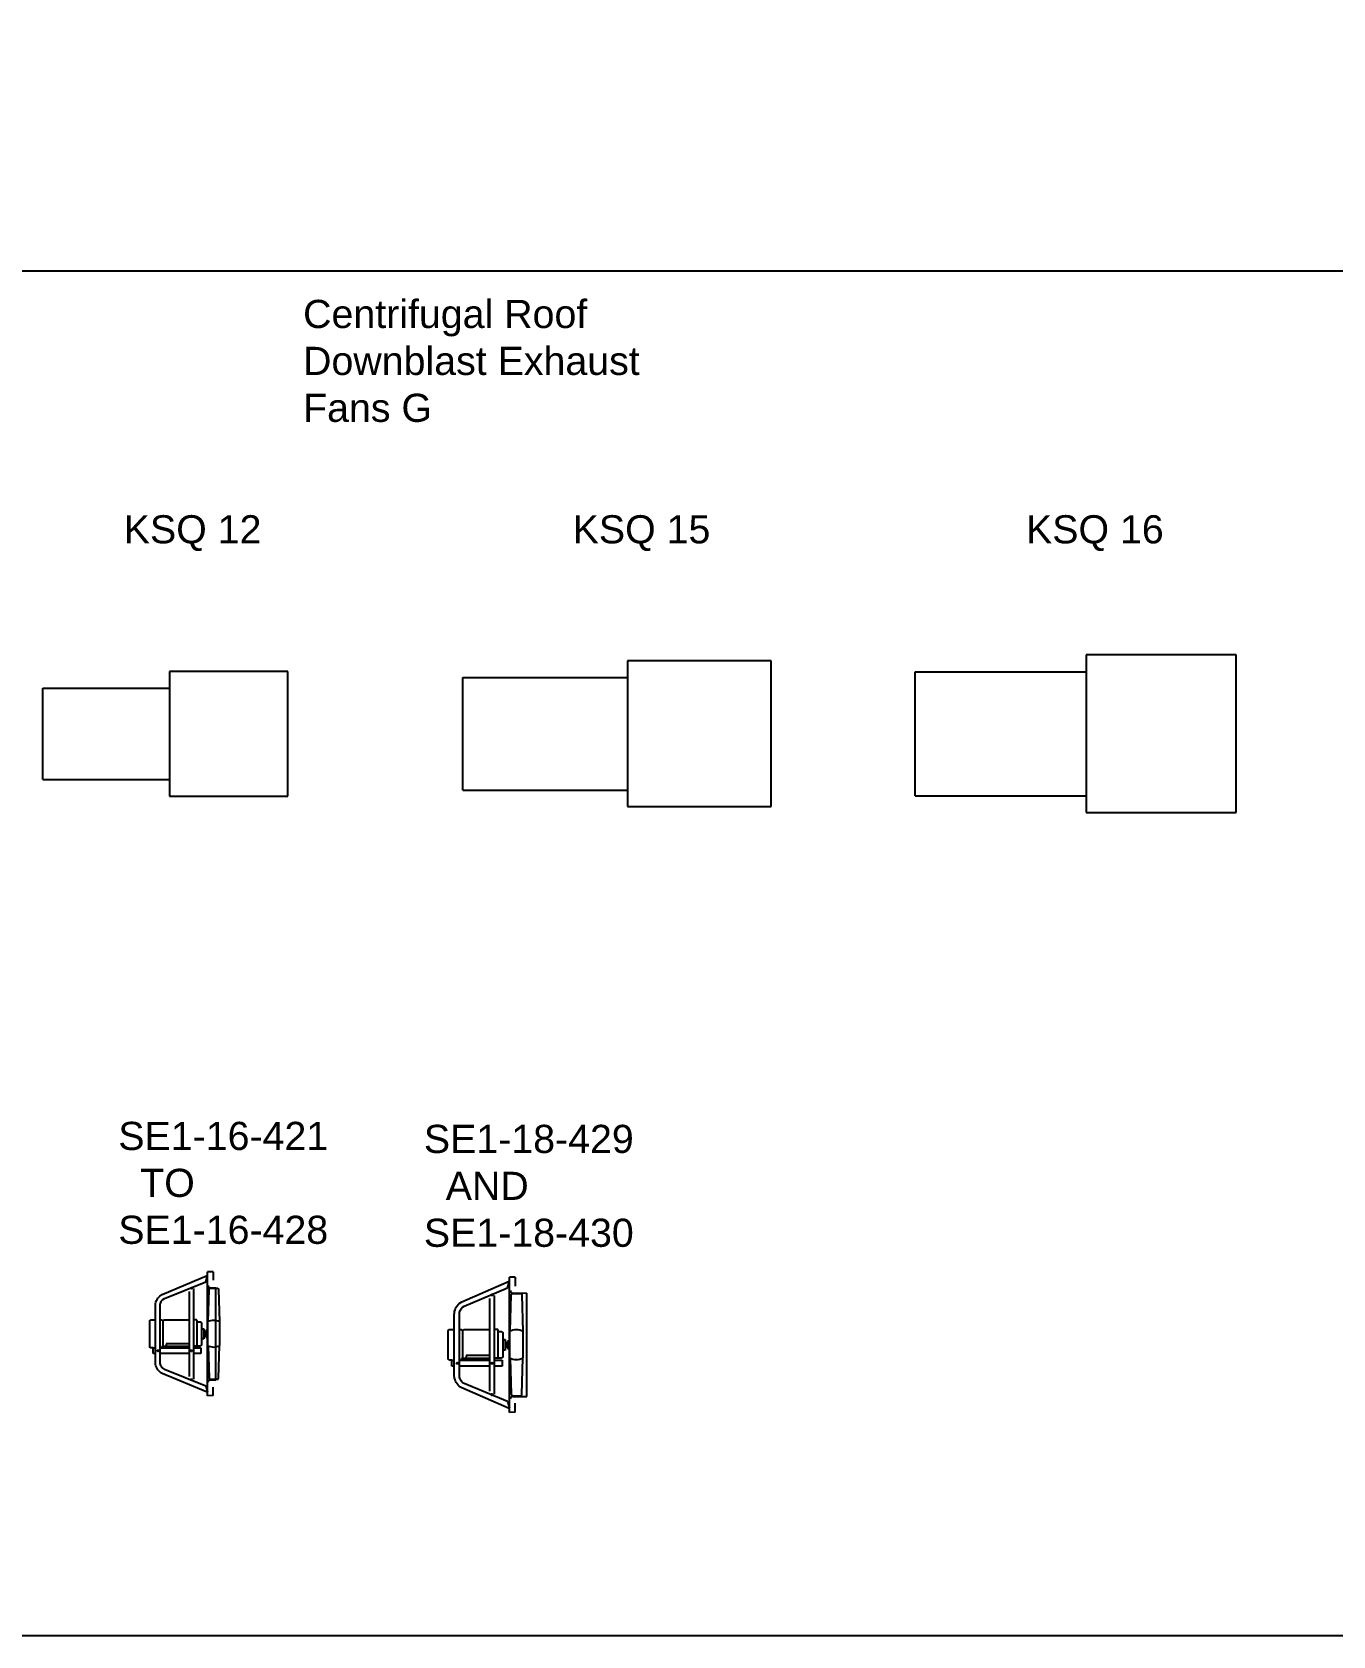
# Model space of a CAD drawing. Header units: inches. Extents: x 2025 to 34930, y -6955 to 4650.
# Drawn here: x 33537.1 to 33768.1, y 2163.5 to 2448.3 of the extents above; entities that cross this region are included whole.
import ezdxf

# ---------------------------------------------------------------- set-up
doc = ezdxf.new("R2010")
doc.units = ezdxf.units.IN
doc.header["$MEASUREMENT"] = 0
doc.styles.add('style1', font='arial.ttf', dxfattribs={"height": 5})

# ---------------------------------------------------------------- blocks, each defined once
blk = doc.blocks.new('SE1-16-421')
for p, q in [((5641.22, -316.66), (5649.25, -313.32)), ((5648.99, -314.42), (5649.27, -313.36)), ((5649.27, -313.36), (5649.25, -313.32)), ((5650.27, -312.64), (5649.27, -312.68)), ((5649.27, -334.68), (5649.27, -312.68)), ((5650.27, -312.64), (5650.27, -314.14)), ((5641.64, -317.38), (5648.99, -314.42)), ((5646.04, -316.12), (5646.04, -331.24)), ((5646.87, -331.71), (5646.87, -315.64)), ((5649.38, -321.51), (5649.58, -315.77)), ((5649.58, -315.74), (5649.59, -315.71)), ((5649.58, -315.77), (5649.58, -315.74)), ((5649.58, -315.77), (5649.58, -315.77)), ((5649.59, -315.71), (5649.6, -315.68)), ((5649.6, -315.68), (5649.62, -315.65)), ((5649.62, -315.65), (5649.64, -315.63)), ((5649.64, -315.63), (5649.67, -315.61)), ((5649.67, -315.61), (5649.7, -315.59)), ((5649.7, -315.59), (5649.73, -315.58)), ((5649.73, -315.58), (5649.79, -315.57)), ((5649.78, -315.46), (5650.77, -315.49)), ((5649.79, -315.57), (5651.04, -315.57)), ((5650.77, -331.87), (5650.77, -315.49)), ((5651.04, -315.57), (5651.04, -315.57)), ((5651.04, -315.57), (5651.07, -315.57)), ((5651.07, -315.57), (5651.1, -315.58)), ((5651.1, -315.58), (5651.13, -315.59)), ((5651.13, -315.59), (5651.16, -315.61)), ((5651.16, -315.61), (5651.19, -315.63)), ((5651.19, -315.63), (5651.21, -315.65)), ((5651.21, -315.65), (5651.23, -315.68)), ((5651.23, -315.68), (5651.24, -315.71)), ((5651.24, -315.71), (5651.25, -315.77)), ((5651.25, -315.77), (5651.42, -321.55)), ((5640.03, -318.74), (5640.04, -318.5)), ((5640.03, -328.62), (5640.03, -318.74)), ((5640.03, -318.74), (5640.03, -318.74)), ((5640.04, -318.5), (5640.08, -318.25)), ((5640.08, -318.25), (5640.14, -318.01)), ((5640.14, -318.01), (5640.23, -317.77)), ((5640.23, -317.77), (5640.35, -317.54)), ((5640.35, -317.54), (5640.49, -317.32)), ((5640.49, -317.32), (5640.65, -317.13)), ((5640.65, -317.13), (5640.83, -316.95)), ((5640.83, -316.95), (5641.22, -316.66)), ((5640.86, -318.58), (5640.89, -318.42)), ((5640.86, -318.74), (5640.86, -318.58)), ((5640.86, -328.62), (5640.86, -318.74)), ((5640.86, -318.74), (5640.86, -318.74)), ((5640.89, -318.42), (5640.93, -318.26)), ((5640.93, -318.26), (5640.99, -318.1)), ((5640.99, -318.1), (5641.07, -317.95)), ((5641.07, -317.95), (5641.16, -317.81)), ((5641.16, -317.81), (5641.26, -317.68)), ((5641.26, -317.68), (5641.38, -317.57)), ((5641.38, -317.57), (5641.64, -317.38)), ((5639.02, -321.4), (5639.03, -321.36)), ((5639.02, -321.43), (5639.02, -321.4)), ((5639.02, -325.93), (5639.02, -321.43)), ((5639.02, -321.43), (5639.02, -321.43)), ((5639.03, -321.36), (5639.05, -321.32)), ((5639.05, -321.32), (5639.07, -321.29)), ((5639.07, -321.29), (5639.09, -321.26)), ((5639.09, -321.26), (5639.12, -321.23)), ((5639.12, -321.23), (5639.16, -321.21)), ((5639.16, -321.21), (5639.19, -321.2)), ((5639.19, -321.2), (5639.27, -321.19)), ((5639.27, -321.19), (5640.03, -321.19)), ((5640.86, -321.19), (5641.12, -321.19)), ((5641.12, -321.19), (5641.12, -321.19)), ((5641.12, -321.19), (5641.15, -321.19)), ((5641.15, -321.19), (5641.19, -321.2)), ((5641.19, -321.2), (5641.22, -321.21)), ((5641.22, -321.21), (5641.26, -321.23)), ((5641.26, -321.23), (5641.29, -321.26)), ((5641.29, -321.26), (5641.31, -321.29)), ((5641.31, -321.29), (5641.33, -321.32)), ((5641.33, -321.32), (5641.35, -321.36)), ((5641.35, -321.36), (5641.36, -321.43)), ((5641.36, -321.35), (5641.37, -321.33)), ((5641.36, -321.38), (5641.36, -321.35)), ((5641.36, -321.43), (5641.36, -325.9)), ((5641.37, -321.33), (5641.39, -321.3)), ((5641.39, -321.3), (5641.41, -321.27)), ((5641.41, -321.27), (5641.44, -321.25)), ((5641.44, -321.25), (5641.47, -321.23)), ((5641.47, -321.23), (5641.51, -321.22)), ((5641.51, -321.22), (5641.55, -321.21)), ((5641.55, -321.21), (5641.63, -321.2)), ((5641.63, -321.2), (5646.04, -321.2)), ((5647.31, -321.2), (5646.87, -321.2)), ((5647.35, -321.2), (5647.31, -321.2)), ((5647.37, -321.21), (5647.35, -321.2)), ((5647.38, -321.22), (5647.37, -321.21)), ((5647.4, -321.23), (5647.38, -321.22)), ((5647.41, -321.25), (5647.4, -321.23)), ((5647.42, -321.27), (5647.41, -321.25)), ((5647.43, -321.28), (5647.42, -321.27)), ((5647.43, -321.3), (5647.43, -321.28)), ((5647.43, -321.32), (5647.43, -321.3)), ((5647.43, -325.83), (5647.43, -321.32)), ((5647.43, -321.32), (5647.43, -321.32)), ((5647.43, -321.53), (5647.97, -321.53)), ((5647.97, -321.53), (5647.97, -321.53)), ((5647.97, -321.53), (5648.01, -321.53)), ((5648.01, -321.53), (5648.04, -321.54)), ((5648.04, -321.54), (5648.08, -321.55)), ((5648.08, -321.55), (5648.11, -321.57)), ((5648.11, -321.57), (5648.14, -321.6)), ((5648.14, -321.6), (5648.17, -321.63)), ((5648.17, -321.63), (5648.19, -321.67)), ((5648.19, -321.67), (5648.21, -321.7)), ((5648.21, -321.7), (5648.22, -321.77)), ((5648.22, -321.77), (5648.22, -325.59)), ((5649.27, -321.57), (5649.27, -325.74)), ((5649.38, -321.51), (5649.38, -321.51)), ((5651.46, -325.74), (5651.46, -321.57)), ((5648.22, -322.8), (5648.61, -322.8)), ((5648.61, -324.56), (5648.22, -324.56)), ((5648.61, -322.8), (5648.61, -324.56)), ((5648.68, -323.35), (5648.61, -323.35)), ((5648.61, -324.01), (5648.68, -324.01)), ((5648.68, -324.01), (5648.68, -323.35)), ((5648.98, -323.36), (5648.68, -323.36)), ((5648.68, -324), (5648.98, -324)), ((5649, -323.09), (5648.98, -323.12)), ((5648.98, -323.12), (5648.98, -324.24)), ((5648.98, -324.24), (5649, -324.27)), ((5649.27, -323.09), (5649, -323.09)), ((5649, -324.27), (5649.27, -324.27)), ((5639.03, -326), (5639.02, -325.93)), ((5639.05, -326.03), (5639.03, -326)), ((5639.07, -326.07), (5639.05, -326.03)), ((5639.09, -326.1), (5639.07, -326.07)), ((5639.12, -326.13), (5639.09, -326.1)), ((5639.16, -326.15), (5639.12, -326.13)), ((5639.19, -326.16), (5639.16, -326.15)), ((5639.23, -326.17), (5639.19, -326.16)), ((5639.26, -326.17), (5639.23, -326.17)), ((5639.63, -326.17), (5639.26, -326.17)), ((5639.26, -326.17), (5639.26, -326.17)), ((5639.63, -327.15), (5639.63, -326.17)), ((5639.63, -326.17), (5640.03, -326.17)), ((5640.03, -327.15), (5639.63, -327.15)), ((5640.86, -326.17), (5646.04, -326.17)), ((5640.86, -326.17), (5641.17, -326.17)), ((5646.04, -327.15), (5640.86, -327.15)), ((5646.04, -325.9), (5641.17, -325.9)), ((5641.17, -325.9), (5641.17, -326.17)), ((5641.36, -325.83), (5641.95, -325.83)), ((5646.04, -325.44), (5641.95, -325.44)), ((5641.95, -325.44), (5641.95, -326.17)), ((5646.87, -325.82), (5647.43, -325.82)), ((5646.87, -326.17), (5648.12, -326.17)), ((5648.12, -327.15), (5646.87, -327.15)), ((5647.97, -325.83), (5647.43, -325.83)), ((5648.04, -325.82), (5647.97, -325.83)), ((5648.08, -325.81), (5648.04, -325.82)), ((5648.11, -325.79), (5648.08, -325.81)), ((5648.14, -325.76), (5648.11, -325.79)), ((5648.12, -326.17), (5648.12, -327.15)), ((5648.17, -325.73), (5648.14, -325.76)), ((5648.19, -325.69), (5648.17, -325.73)), ((5648.21, -325.66), (5648.19, -325.69)), ((5648.22, -325.59), (5648.21, -325.62)), ((5648.21, -325.62), (5648.21, -325.66)), ((5648.22, -325.59), (5648.22, -325.59)), ((5649.38, -325.79), (5649.58, -331.53)), ((5651.25, -331.53), (5651.42, -325.76)), ((5640.08, -329.11), (5640.03, -328.62)), ((5640.14, -329.36), (5640.08, -329.11)), ((5640.23, -329.59), (5640.14, -329.36)), ((5640.35, -329.82), (5640.23, -329.59)), ((5640.49, -330.04), (5640.35, -329.82)), ((5640.65, -330.24), (5640.49, -330.04)), ((5640.83, -330.41), (5640.65, -330.24)), ((5641.02, -330.57), (5640.83, -330.41)), ((5640.89, -328.94), (5640.86, -328.62)), ((5640.93, -329.1), (5640.89, -328.94)), ((5640.99, -329.26), (5640.93, -329.1)), ((5641.07, -329.41), (5640.99, -329.26)), ((5641.16, -329.55), (5641.07, -329.41)), ((5641.26, -329.68), (5641.16, -329.55)), ((5641.38, -329.79), (5641.26, -329.68)), ((5641.51, -329.9), (5641.38, -329.79)), ((5641.64, -329.98), (5641.51, -329.9)), ((5648.99, -332.94), (5641.64, -329.98)), ((5641.64, -329.98), (5641.64, -329.98)), ((5641.22, -330.7), (5641.02, -330.57)), ((5649.25, -334.04), (5641.22, -330.7)), ((5641.22, -330.7), (5641.22, -330.7)), ((5648.99, -332.94), (5649.27, -334)), ((5649.58, -331.53), (5649.58, -331.53)), ((5649.58, -331.53), (5649.58, -331.56)), ((5649.58, -331.56), (5649.59, -331.59)), ((5649.59, -331.59), (5649.6, -331.62)), ((5649.6, -331.62), (5649.62, -331.65)), ((5649.62, -331.65), (5649.64, -331.68)), ((5649.64, -331.68), (5649.67, -331.7)), ((5649.67, -331.7), (5649.7, -331.72)), ((5649.7, -331.72), (5649.73, -331.73)), ((5649.73, -331.73), (5649.79, -331.74)), ((5649.78, -331.84), (5650.77, -331.87)), ((5649.79, -331.74), (5651.04, -331.74)), ((5650.27, -334.64), (5650.27, -333.16)), ((5651.04, -331.74), (5651.04, -331.74)), ((5651.04, -331.74), (5651.07, -331.74)), ((5651.07, -331.74), (5651.1, -331.73)), ((5651.1, -331.73), (5651.13, -331.72)), ((5651.13, -331.72), (5651.16, -331.7)), ((5651.16, -331.7), (5651.19, -331.68)), ((5651.19, -331.68), (5651.21, -331.65)), ((5651.21, -331.65), (5651.23, -331.62)), ((5651.23, -331.62), (5651.24, -331.59)), ((5651.24, -331.59), (5651.25, -331.53)), ((5649.27, -334), (5649.25, -334.04)), ((5650.27, -334.64), (5649.27, -334.68))]:
    blk.add_line(p, q)
for centre, radius in [((5646.43, -315.56), 0.11), ((5649.12, -323.68), 0.0611), ((5640.49, -326.67), 0.11), ((5646.43, -326.67), 0.11), ((5646.43, -331.8), 0.11)]:
    blk.add_circle(centre, radius)
for centre, radius, start, end in [((5649.78, -315.08), 0.38, 180, 270), ((5650.37, -323.65), 2.36, 62.3161, 117.6839), ((5650.37, -323.65), 2.36, 242.3161, 297.6839), ((5649.78, -332.22), 0.38, 90, 180)]:
    blk.add_arc(centre, radius, start, end)
blk = doc.blocks.new('SE1-18-429')
for p, q in [((5694.43, -317.96), (5702.87, -314.31)), ((5694.88, -318.74), (5702.59, -315.52)), ((5702.59, -315.52), (5702.9, -314.36)), ((5702.9, -314.36), (5702.87, -314.31)), ((5703.9, -313.58), (5702.9, -313.61)), ((5702.9, -337.61), (5702.9, -313.61)), ((5703.9, -313.58), (5703.9, -315.2)), ((5693.34, -319.17), (5693.47, -318.92)), ((5693.47, -318.92), (5693.62, -318.68)), ((5693.62, -318.68), (5693.8, -318.47)), ((5693.8, -318.47), (5693.99, -318.27)), ((5693.99, -318.27), (5694.43, -317.96)), ((5694.47, -319.07), (5694.6, -318.95)), ((5694.6, -318.95), (5694.88, -318.74)), ((5699.38, -317.37), (5699.38, -333.86)), ((5700.28, -334.38), (5700.28, -316.85)), ((5703.02, -323.19), (5703.24, -316.74)), ((5703.24, -316.74), (5703.25, -316.71)), ((5703.24, -316.74), (5703.24, -316.74)), ((5703.25, -316.71), (5703.26, -316.67)), ((5703.26, -316.67), (5703.27, -316.64)), ((5703.27, -316.64), (5703.29, -316.61)), ((5703.29, -316.61), (5703.32, -316.58)), ((5703.32, -316.58), (5703.35, -316.56)), ((5703.35, -316.56), (5703.38, -316.54)), ((5703.38, -316.54), (5703.41, -316.52)), ((5703.41, -316.52), (5703.48, -316.51)), ((5703.47, -316.4), (5706.02, -316.43)), ((5703.48, -316.51), (5704.88, -316.51)), ((5704.88, -316.51), (5704.88, -316.51)), ((5704.88, -316.51), (5704.92, -316.52)), ((5704.92, -316.52), (5704.95, -316.52)), ((5704.95, -316.52), (5704.98, -316.54)), ((5704.98, -316.54), (5705.02, -316.56)), ((5705.02, -316.56), (5705.05, -316.58)), ((5705.05, -316.58), (5705.07, -316.61)), ((5705.07, -316.61), (5705.09, -316.64)), ((5705.09, -316.64), (5705.11, -316.68)), ((5705.11, -316.68), (5705.12, -316.74)), ((5705.12, -316.74), (5705.31, -323.22)), ((5706.02, -334.81), (5706.02, -316.43)), ((5693.12, -320.22), (5693.13, -319.96)), ((5693.12, -331.01), (5693.12, -320.22)), ((5693.12, -320.22), (5693.12, -320.22)), ((5693.13, -319.96), (5693.17, -319.69)), ((5693.17, -319.69), (5693.24, -319.43)), ((5693.24, -319.43), (5693.34, -319.17)), ((5694.03, -320.05), (5694.06, -319.88)), ((5694.03, -320.22), (5694.03, -320.05)), ((5694.03, -331.01), (5694.03, -320.22)), ((5694.03, -320.22), (5694.03, -320.22)), ((5694.06, -319.88), (5694.11, -319.7)), ((5694.11, -319.7), (5694.17, -319.53)), ((5694.17, -319.53), (5694.25, -319.37)), ((5694.25, -319.37), (5694.35, -319.22)), ((5694.35, -319.22), (5694.47, -319.07)), ((5692.02, -323.16), (5692.03, -323.12)), ((5692.02, -328.07), (5692.02, -323.16)), ((5692.02, -323.16), (5692.02, -323.16)), ((5692.03, -323.09), (5692.05, -323.05)), ((5692.03, -323.12), (5692.03, -323.09)), ((5692.05, -323.05), (5692.07, -323.01)), ((5692.07, -323.01), (5692.1, -322.98)), ((5692.1, -322.98), (5692.13, -322.95)), ((5692.13, -322.95), (5692.17, -322.92)), ((5692.17, -322.92), (5692.21, -322.91)), ((5692.21, -322.91), (5692.29, -322.9)), ((5692.29, -322.9), (5693.12, -322.9)), ((5694.03, -322.9), (5694.31, -322.9)), ((5694.31, -322.9), (5694.31, -322.9)), ((5694.31, -322.9), (5694.35, -322.9)), ((5694.35, -322.9), (5694.39, -322.91)), ((5694.39, -322.91), (5694.43, -322.92)), ((5694.43, -322.92), (5694.46, -322.95)), ((5694.46, -322.95), (5694.5, -322.98)), ((5694.5, -322.98), (5694.52, -323.01)), ((5694.52, -323.01), (5694.55, -323.05)), ((5694.55, -323.05), (5694.56, -323.09)), ((5694.56, -323.09), (5694.57, -323.16)), ((5694.57, -323.11), (5694.58, -323.08)), ((5694.57, -323.16), (5694.57, -328.04)), ((5694.58, -323.08), (5694.59, -323.05)), ((5694.59, -323.05), (5694.6, -323.02)), ((5694.6, -323.02), (5694.63, -322.99)), ((5694.63, -322.99), (5694.66, -322.97)), ((5694.66, -322.97), (5694.7, -322.95)), ((5694.7, -322.95), (5694.74, -322.93)), ((5694.74, -322.93), (5694.78, -322.92)), ((5694.78, -322.92), (5694.87, -322.91)), ((5694.87, -322.91), (5699.38, -322.91)), ((5700.76, -322.91), (5700.28, -322.91)), ((5700.8, -322.91), (5700.76, -322.91)), ((5700.82, -322.92), (5700.8, -322.91)), ((5700.84, -322.93), (5700.82, -322.92)), ((5700.85, -322.95), (5700.84, -322.93)), ((5700.87, -322.96), (5700.85, -322.95)), ((5700.88, -322.98), (5700.87, -322.96)), ((5700.89, -323), (5700.88, -322.98)), ((5700.89, -323.02), (5700.89, -323)), ((5700.89, -323.04), (5700.89, -323.02)), ((5700.89, -327.96), (5700.89, -323.04)), ((5700.89, -323.04), (5700.89, -323.04)), ((5700.89, -323.27), (5701.48, -323.27)), ((5701.48, -323.27), (5701.48, -323.27)), ((5701.48, -323.27), (5701.52, -323.27)), ((5701.52, -323.27), (5701.56, -323.28)), ((5701.56, -323.28), (5701.6, -323.3)), ((5701.6, -323.3), (5701.64, -323.32)), ((5701.64, -323.32), (5701.67, -323.35)), ((5701.67, -323.35), (5701.7, -323.38)), ((5701.7, -323.38), (5701.72, -323.42)), ((5701.72, -323.42), (5701.74, -323.46)), ((5701.74, -323.46), (5701.75, -323.54)), ((5701.75, -323.54), (5701.75, -327.69)), ((5701.75, -324.66), (5702.17, -324.66)), ((5702.17, -324.66), (5702.17, -326.58)), ((5702.9, -323.24), (5702.9, -327.93)), ((5703.02, -323.19), (5703.02, -323.19)), ((5705.35, -327.93), (5705.35, -323.24)), ((5699.38, -327.54), (5695.22, -327.54)), ((5695.22, -327.54), (5695.22, -328.34)), ((5702.17, -326.58), (5701.75, -326.58)), ((5702.25, -325.26), (5702.17, -325.26)), ((5702.17, -325.98), (5702.25, -325.98)), ((5702.25, -325.98), (5702.25, -325.26)), ((5702.58, -325.27), (5702.25, -325.27)), ((5702.25, -325.96), (5702.58, -325.96)), ((5702.6, -324.98), (5702.58, -325)), ((5702.58, -325), (5702.58, -326.23)), ((5702.58, -326.23), (5702.6, -326.26)), ((5702.9, -324.98), (5702.6, -324.98)), ((5702.6, -326.26), (5702.9, -326.26)), ((5692.03, -328.14), (5692.02, -328.07)), ((5692.05, -328.18), (5692.03, -328.14)), ((5692.07, -328.22), (5692.05, -328.18)), ((5692.1, -328.25), (5692.07, -328.22)), ((5692.13, -328.28), (5692.1, -328.25)), ((5692.17, -328.31), (5692.13, -328.28)), ((5692.21, -328.32), (5692.17, -328.31)), ((5692.25, -328.33), (5692.21, -328.32)), ((5692.29, -328.33), (5692.25, -328.33)), ((5692.69, -328.34), (5692.29, -328.33)), ((5692.29, -328.33), (5692.29, -328.33)), ((5692.69, -329.4), (5692.69, -328.34)), ((5692.69, -328.34), (5693.12, -328.34)), ((5693.12, -329.4), (5692.69, -329.4)), ((5694.03, -328.34), (5699.38, -328.33)), ((5694.03, -328.34), (5694.37, -328.34)), ((5699.38, -329.4), (5694.03, -329.4)), ((5699.38, -328.03), (5694.37, -328.04)), ((5694.37, -328.04), (5694.37, -328.34)), ((5694.57, -327.96), (5695.22, -327.96)), ((5700.28, -327.95), (5700.89, -327.95)), ((5700.28, -328.33), (5701.64, -328.33)), ((5701.64, -329.4), (5700.28, -329.4)), ((5701.48, -327.96), (5700.89, -327.96)), ((5701.56, -327.95), (5701.48, -327.96)), ((5701.6, -327.93), (5701.56, -327.95)), ((5701.64, -327.91), (5701.6, -327.93)), ((5701.67, -327.88), (5701.64, -327.91)), ((5701.64, -328.33), (5701.64, -329.4)), ((5701.7, -327.85), (5701.67, -327.88)), ((5701.72, -327.81), (5701.7, -327.85)), ((5701.74, -327.77), (5701.72, -327.81)), ((5701.75, -327.69), (5701.74, -327.73)), ((5701.74, -327.73), (5701.74, -327.77)), ((5701.75, -327.69), (5701.75, -327.69)), ((5703.02, -327.99), (5703.24, -334.43)), ((5705.12, -334.43), (5705.31, -327.95)), ((5693.17, -331.54), (5693.12, -331.01)), ((5693.24, -331.81), (5693.17, -331.54)), ((5693.34, -332.07), (5693.24, -331.81)), ((5693.47, -332.32), (5693.34, -332.07)), ((5693.62, -332.55), (5693.47, -332.32)), ((5693.8, -332.77), (5693.62, -332.55)), ((5693.99, -332.96), (5693.8, -332.77)), ((5694.2, -333.13), (5693.99, -332.96)), ((5694.06, -331.36), (5694.03, -331.01)), ((5694.11, -331.53), (5694.06, -331.36)), ((5694.17, -331.7), (5694.11, -331.53)), ((5694.25, -331.86), (5694.17, -331.7)), ((5694.43, -333.28), (5694.2, -333.13)), ((5694.35, -332.02), (5694.25, -331.86)), ((5694.47, -332.16), (5694.35, -332.02)), ((5702.87, -336.92), (5694.43, -333.28)), ((5694.43, -333.28), (5694.43, -333.28)), ((5694.6, -332.29), (5694.47, -332.16)), ((5694.73, -332.4), (5694.6, -332.29)), ((5694.88, -332.49), (5694.73, -332.4)), ((5702.59, -335.71), (5694.88, -332.49)), ((5694.88, -332.49), (5694.88, -332.49)), ((5702.59, -335.71), (5702.9, -336.87)), ((5703.24, -334.43), (5703.24, -334.43)), ((5703.24, -334.43), (5703.25, -334.46)), ((5703.25, -334.46), (5703.26, -334.5)), ((5703.26, -334.5), (5703.27, -334.53)), ((5703.27, -334.53), (5703.29, -334.56)), ((5703.29, -334.56), (5703.32, -334.59)), ((5703.32, -334.59), (5703.35, -334.61)), ((5703.35, -334.61), (5703.38, -334.63)), ((5703.38, -334.63), (5703.41, -334.65)), ((5703.41, -334.65), (5703.48, -334.66)), ((5703.47, -334.78), (5706.02, -334.81)), ((5703.48, -334.66), (5704.88, -334.66)), ((5703.9, -337.58), (5703.9, -335.95)), ((5704.88, -334.66), (5704.92, -334.65)), ((5704.88, -334.66), (5704.88, -334.66)), ((5704.92, -334.65), (5704.95, -334.65)), ((5704.95, -334.65), (5704.98, -334.63)), ((5704.98, -334.63), (5705.02, -334.61)), ((5705.02, -334.61), (5705.05, -334.59)), ((5705.05, -334.59), (5705.07, -334.56)), ((5705.07, -334.56), (5705.09, -334.53)), ((5705.09, -334.53), (5705.11, -334.5)), ((5705.11, -334.5), (5705.12, -334.43)), ((5702.9, -336.87), (5702.87, -336.92)), ((5703.9, -337.58), (5702.9, -337.61))]:
    blk.add_line(p, q)
for centre, radius in [((5699.8, -316.76), 0.12), ((5702.74, -325.62), 0.0667), ((5693.63, -328.88), 0.12), ((5699.8, -328.88), 0.12), ((5699.8, -334.47), 0.12)]:
    blk.add_circle(centre, radius)
for centre, radius, start, end in [((5703.46, -315.97), 0.426, 180, 270), ((5704.13, -325.59), 2.64, 62.3161, 117.6839), ((5704.13, -325.59), 2.64, 242.3161, 297.6839), ((5703.47, -335.2), 0.426, 90, 180)]:
    blk.add_arc(centre, radius, start, end)
blk = doc.blocks.new('KSQ 12')
for p, q in [((5663.56, -144.99), (5642.56, -144.99)), ((5642.56, -144.99), (5642.56, -167.11)), ((5663.56, -167.11), (5663.56, -144.99)), ((5620.06, -164.18), (5620.06, -147.93)), ((5620.06, -147.93), (5642.56, -147.93)), ((5620.06, -164.18), (5642.56, -164.18)), ((5642.56, -167.11), (5663.56, -167.11))]:
    blk.add_line(p, q)
blk = doc.blocks.new('KSQ 15')
for p, q in [((5749.36, -143.11), (5723.86, -143.11)), ((5723.86, -143.11), (5723.86, -168.99)), ((5749.36, -168.99), (5749.36, -143.11)), ((5694.61, -166.05), (5694.61, -146.05)), ((5694.61, -146.05), (5723.86, -146.05)), ((5694.61, -166.05), (5723.86, -166.05)), ((5723.86, -168.99), (5749.36, -168.99))]:
    blk.add_line(p, q)
blk = doc.blocks.new('KSQ 16')
for p, q in [((5831.95, -142.05), (5805.32, -142.05)), ((5805.32, -142.05), (5805.32, -170.05)), ((5831.95, -170.05), (5831.95, -142.05)), ((5774.95, -167.05), (5774.95, -145.05)), ((5774.95, -145.05), (5805.32, -145.05)), ((5774.95, -167.05), (5805.32, -167.05)), ((5805.32, -170.05), (5831.95, -170.05))]:
    blk.add_line(p, q)

msp = doc.modelspace()

# ---------------------------------------------------------------- linework, layer by layer
msp.add_line((33363.24, 2405.95), (33863.86, 2405.95))
msp.add_lwpolyline([(33032.32, 2744.75), (34309.5, 2744.75), (34309.5, 2163.46), (33032.32, 2163.46)], close=True)

# ---------------------------------------------------------------- block references
for name, p in [('KSQ 15', (27919, 2479.75)), ('KSQ 16', (27919, 2479.75)), ('KSQ 12', (27919, 2479.75)), ('SE1-16-421', (27919, 2540.78)), ('SE1-18-429', (27919, 2540.78))]:
    msp.add_blockref(name, p)

# ---------------------------------------------------------------- texts
at = {"char_height": 5, "attachment_point": 1, "style": 'style1'}
for s, insert in [('Centrifugal Roof Downblast Exhaust Fans G', (33585.26, 2400.77)), ('KSQ 12', (33553.41, 2362.52)), ('KSQ 15', (33633.13, 2362.52)), ('KSQ 16', (33713.64, 2362.52)), ('SE1-16-421\\P  TO\\PSE1-16-428', (33552.45, 2254.77)), ('SE1-18-429\\P  AND \\PSE1-18-430', (33606.71, 2254.24))]:
    msp.add_mtext_dynamic_manual_height_columns(s, width=65.1437, gutter_width=25, heights=[0], dxfattribs=dict(at, insert=insert))

doc.saveas('drawing.dxf')
